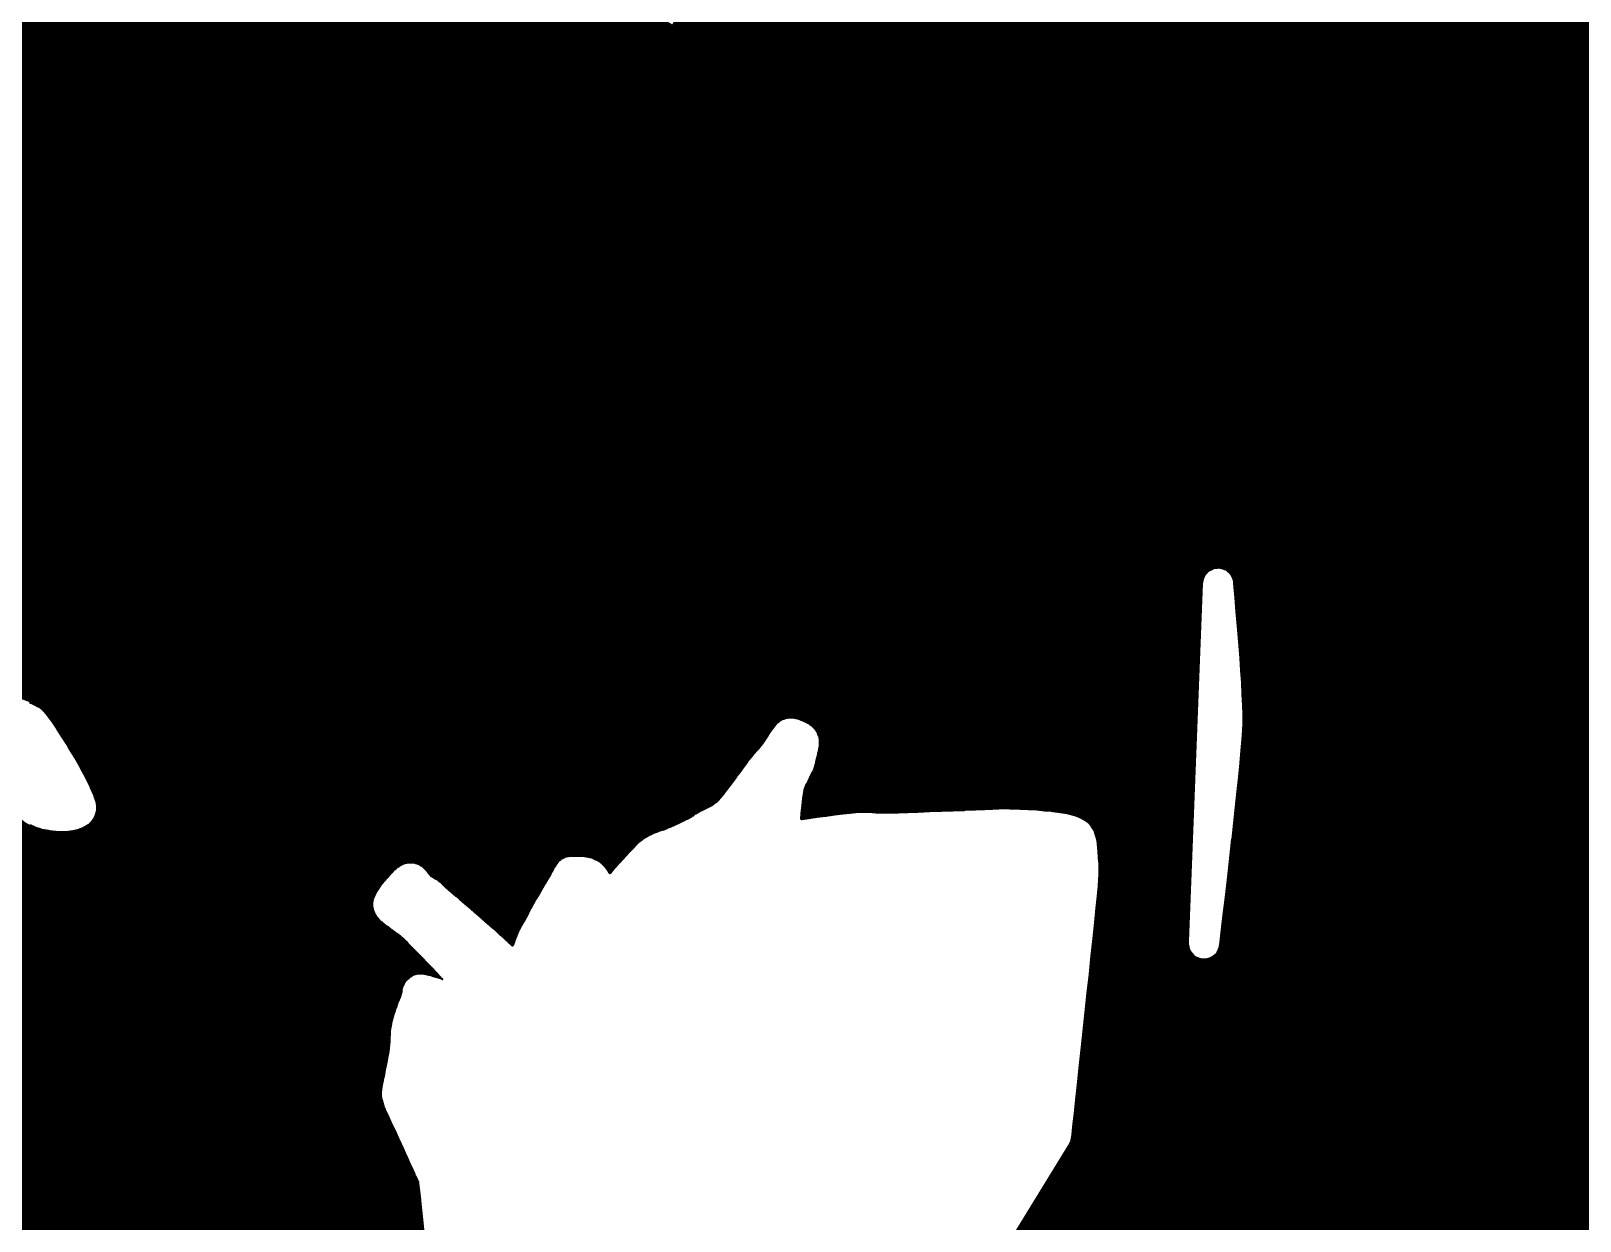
# Model space of a CAD drawing. Header units: metres. Extents: x 729569 to 733474, y 1423763 to 1426173.
# Drawn here: x 731712.4 to 731993.8, y 1424892.8 to 1425109 of the extents above; entities that cross this region are included whole.
import ezdxf

# ---------------------------------------------------------------- set-up
doc = ezdxf.new("R2010")
doc.units = ezdxf.units.M
for name, color, linetype in [('GREEN_AREA', 7, 'Continuous'), ('PARCEL_BORDER', 7, 'Continuous'), ('PARCEL_L', 7, 'Continuous'), ('PARCEL_S', 7, 'Continuous'), ('ROADS_LOCAL', 7, 'Continuous'), ('ROADS_MAIN', 7, 'Continuous')]:
    doc.layers.add(name, color=color, linetype=linetype)

msp = doc.modelspace()

# ---------------------------------------------------------------- hatches: boundary and pattern name
at = {"layer": 'GREEN_AREA', "true_color": 0x96c896}
h = msp.add_hatch(dxfattribs=at)
h.set_pattern_fill('SOLID')
h.paths.add_polyline_path([(731701.41, 1425176.21), (731706.44, 1425169.43), (731706.48, 1425169.26), (731706.58, 1425168.99), (731706.8, 1425168.53), (731708.35, 1425165.83), (731709.23, 1425164.24), (731710.03, 1425162.72), (731713.45, 1425156.09), (731714.15, 1425154.77), (731715.01, 1425153.3), (731715.62, 1425152.37), (731716.23, 1425151.53), (731717.06, 1425150.55), (731717.26, 1425150.29), (731718.08, 1425149.07), (731718.77, 1425147.95), (731719.11, 1425147.37), (731719.86, 1425145.95), (731723.32, 1425139.23), (731728.91, 1425128.27), (731728.98, 1425127.95), (731729.05, 1425127.67), (731729.15, 1425127.41), (731729.38, 1425126.99), (731729.5, 1425126.78), (731729.67, 1425126.55), (731729.74, 1425126.43), (731730.42, 1425125.07), (731730.67, 1425124.55), (731730.59, 1425124.35), (731730.53, 1425124.07), (731730.42, 1425123.43), (731730.41, 1425123.1), (731730.44, 1425122.77), (731730.59, 1425122.1), (731730.66, 1425121.86), (731730.75, 1425121.63), (731730.94, 1425121.2), (731731.14, 1425120.83), (731731.4, 1425120.41), (731731.54, 1425120.2), (731731.7, 1425120), (731732.16, 1425119.51), (731732.6, 1425119.16), (731732.87, 1425118.98), (731733.3, 1425118.76), (731733.54, 1425118.67), (731733.79, 1425118.59), (731734.12, 1425118.52), (731734.38, 1425118.49), (731734.69, 1425118.47), (731734.94, 1425118.49), (731735.18, 1425118.52), (731735.66, 1425118.62), (731736.25, 1425118.85), (731736.64, 1425119.04), (731737.3, 1425119.45), (731737.92, 1425119.89), (731738.91, 1425120.68), (731720.87, 1425089.91), (731649.15, 1425131.96), (731685.57, 1425194.07), (731633.22, 1425224.77), (731633.34, 1425224.77), (731692.96, 1425189.81), (731692.96, 1425189.52), (731692.99, 1425189.24), (731693.09, 1425188.79), (731693.17, 1425188.53), (731693.45, 1425187.87), (731694.02, 1425186.84), (731694.96, 1425185.33), (731696.05, 1425183.72), (731697.3, 1425181.92), (731698.65, 1425180.01), (731701.41, 1425176.21)])
h.paths.add_polyline_path([(731693.17, 1425188.25), (731693.07, 1425188.5), (731692.95, 1425188.95), (731692.89, 1425189.23), (731692.87, 1425189.51), (731692.86, 1425189.75), (731685.64, 1425193.99), (731671.04, 1425169.09), (731694.77, 1425155.18), (731704.53, 1425171.82), (731702.6, 1425174.42), (731699.95, 1425178.04), (731697.21, 1425181.86), (731695.97, 1425183.66), (731694.88, 1425185.28), (731694.01, 1425186.65), (731693.49, 1425187.58), (731693.17, 1425188.25)])
h = msp.add_hatch(dxfattribs=at)
h.set_pattern_fill('SOLID')
h.paths.add_polyline_path([(731850.34, 1425097.53), (731765.22, 1424952.36), (731754.27, 1424958.78), (731839.39, 1425103.95), (731850.34, 1425097.53)])
h = msp.add_hatch(dxfattribs=at)
h.set_pattern_fill('SOLID')
h.paths.add_polyline_path([(731993.78, 1425013.43), (731993.74, 1425013.38), (731922.03, 1425055.43), (731922.06, 1425055.48), (731993.78, 1425013.43)])
h = msp.add_hatch(dxfattribs=at)
h.set_pattern_fill('SOLID')
h.paths.add_polyline_path([(731881.86, 1424967.43), (731875.61, 1424967.2), (731870.19, 1424967.02), (731873.35, 1424972.42), (731881.86, 1424967.43)])
h = msp.add_hatch(dxfattribs=at)
h.set_pattern_fill('SOLID')
h.paths.add_polyline_path([(731783.35, 1424893.06), (731785.47, 1424870.88), (731785.43, 1424870.52), (731785.44, 1424870.22), (731785.47, 1424869.93), (731785.54, 1424869.64), (731785.65, 1424869.32), (731785.76, 1424867.78), (731785.87, 1424865.92), (731785.92, 1424864.19), (731785.91, 1424863.37), (731785.88, 1424862.59), (731785.71, 1424860.26), (731785.67, 1424859.42), (731785.66, 1424858.67), (731785.68, 1424857.68), (731785.74, 1424856.96), (731785.86, 1424855.84), (731785.9, 1424855.37), (731785.91, 1424854.91), (731785.9, 1424854.41), (731785.84, 1424853.84), (731785.71, 1424853.02), (731785.53, 1424852.05), (731784.79, 1424848.46), (731784.73, 1424848.11), (731713.77, 1424889.72), (731750.22, 1424951.88), (731779.65, 1424934.63), (731779.46, 1424933.84), (731778.85, 1424932.27), (731778.55, 1424931.44), (731778.24, 1424930.54), (731777.96, 1424929.59), (731777.73, 1424928.63), (731777.61, 1424927.96), (731777.51, 1424927.15), (731777.46, 1424926.34), (731777.43, 1424925.25), (731777.4, 1424924.74), (731777.34, 1424924.19), (731777.09, 1424922.71), (731776.24, 1424918.36), (731775.95, 1424916.78), (731775.89, 1424916.26), (731775.87, 1424915.92), (731775.89, 1424915.59), (731775.93, 1424915.21), (731776, 1424914.85), (731776.08, 1424914.49), (731776.37, 1424913.56), (731776.59, 1424912.98), (731779.43, 1424906.84), (731782.06, 1424901.04), (731782.59, 1424899.97), (731782.65, 1424899.81), (731782.94, 1424897.19), (731783.35, 1424893.06)])
h.paths.add_polyline_path([(731743.11, 1424939.56), (731713.91, 1424889.75), (731736.84, 1424876.31), (731766.05, 1424926.11), (731743.11, 1424939.56)])
h = msp.add_hatch(dxfattribs=at)
h.set_pattern_fill('SOLID')
h.paths.add_polyline_path([(731922.51, 1424943.6), (731922.51, 1424943.08), (731922.54, 1424942.79), (731922.6, 1424942.5), (731922.69, 1424942.21), (731922.81, 1424941.94), (731922.96, 1424941.68), (731923.13, 1424941.44), (731923.32, 1424941.21), (731923.53, 1424941), (731923.77, 1424940.82), (731924.02, 1424940.66), (731924.28, 1424940.52), (731924.56, 1424940.42), (731924.85, 1424940.34), (731925.14, 1424940.29), (731925.44, 1424940.27), (731925.73, 1424940.27), (731926.03, 1424940.31), (731926.32, 1424940.38), (731926.6, 1424940.47), (731926.87, 1424940.59), (731927.24, 1424940.82), (731945.07, 1424930.37), (731908.65, 1424868.26), (731885.78, 1424881.67), (731901.16, 1424906.7), (731901.28, 1424906.94), (731901.39, 1424907.18), (731901.48, 1424907.43), (731901.54, 1424907.69), (731901.58, 1424907.96), (731904.03, 1424930.64), (731905.45, 1424944.07), (731906.02, 1424949.57), (731906.36, 1424953.07), (731922.51, 1424943.6)])
h.paths.add_polyline_path([(731901.03, 1424906.31), (731885.92, 1424881.7), (731908.62, 1424868.4), (731923.22, 1424893.3), (731901.03, 1424906.31)])
at = {"layer": 'PARCEL_L', "true_color": 0xffffc8}
h = msp.add_hatch(dxfattribs=at)
h.set_pattern_fill('SOLID')
h.paths.add_polyline_path([(731892.99, 1425193.35), (731964.71, 1425151.29), (731916.04, 1425068.29), (731844.32, 1425110.34), (731892.99, 1425193.35)])
h = msp.add_hatch(dxfattribs=at)
h.set_pattern_fill('SOLID')
h.paths.add_polyline_path([(731757.32, 1425152.07), (731829.04, 1425110.02), (731792.59, 1425047.86), (731720.87, 1425089.91), (731738.91, 1425120.68), (731739.23, 1425120.93), (731739.76, 1425121.23), (731740.38, 1425121.61), (731743.25, 1425123.48), (731743.98, 1425123.98), (731744.47, 1425124.37), (731744.87, 1425124.78), (731745.09, 1425125.03), (731745.62, 1425125.76), (731746.72, 1425127.06), (731747.29, 1425127.76), (731747.94, 1425128.62), (731748.39, 1425129.31), (731748.54, 1425129.58), (731748.72, 1425129.97), (731748.85, 1425130.35), (731748.92, 1425130.65), (731748.96, 1425130.98), (731748.98, 1425131.35), (731748.96, 1425131.73), (731748.9, 1425132.17), (731748.84, 1425132.44), (731748.75, 1425132.71), (731748.56, 1425133.19), (731748.26, 1425133.73), (731747.38, 1425135.12), (731757.32, 1425152.07)])
h = msp.add_hatch(dxfattribs=at)
h.set_pattern_fill('SOLID')
h.paths.add_polyline_path([(731964.71, 1425151.29), (732035.23, 1425109.94), (732035.32, 1425109.41), (732035.46, 1425108.74), (732035.66, 1425107.94), (731987.76, 1425026.23), (731916.04, 1425068.29), (731964.71, 1425151.29)])
h = msp.add_hatch(dxfattribs=at)
h.set_pattern_fill('SOLID')
h.paths.add_polyline_path([(731649.15, 1425131.96), (731720.87, 1425089.91), (731672.2, 1425006.9), (731600.48, 1425048.96), (731649.15, 1425131.96)])
h = msp.add_hatch(dxfattribs=at)
h.set_pattern_fill('SOLID')
h.paths.add_polyline_path([(732071.25, 1425088.82), (732071.36, 1425088.38), (732071.46, 1425088.11), (732071.76, 1425087.41), (732071.95, 1425087.02), (732072.52, 1425086.11), (732073.08, 1425085.35), (732073.76, 1425084.54), (732073.85, 1425084.23), (732073.97, 1425083.95), (732074.12, 1425083.69), (732074.29, 1425083.44), (732074.49, 1425083.21), (732074.71, 1425083), (732075.12, 1425082.66), (732077.96, 1425078.66), (732078.53, 1425077.89), (732078.97, 1425077.33), (732079.67, 1425076.55), (732080.89, 1425075.36), (732081.1, 1425075.12), (732081.57, 1425074.54), (732081.74, 1425074.25), (732082.01, 1425073.54), (732082.3, 1425072.74), (732083.01, 1425070.63), (732084.21, 1425066.92), (732084.93, 1425064.61), (732085.69, 1425062.01), (732086.45, 1425059.34), (732087.49, 1425055.58), (732087.59, 1425055.19), (732087.64, 1425054.88), (732087.74, 1425054.46), (732087.92, 1425053.94), (732088.06, 1425053.62), (732088.25, 1425053.32), (732088.47, 1425053.01), (732093.12, 1425046.62), (732093.89, 1425045.56), (732094.74, 1425044.32), (732059.47, 1424984.18), (731987.76, 1425026.23), (732035.66, 1425107.94), (732035.98, 1425106.87), (732036.97, 1425103.8), (732037.32, 1425102.59), (732037.14, 1425102.15), (732036.95, 1425101.48), (732036.9, 1425101.22), (732036.87, 1425100.49), (732036.87, 1425100.19), (732036.91, 1425099.9), (732036.97, 1425099.6), (732037.25, 1425098.83), (732037.85, 1425097.57), (732039.38, 1425094.69), (732043.86, 1425086.51), (732043.85, 1425086.34), (732043.87, 1425086.04), (732043.92, 1425085.75), (732043.99, 1425085.46), (732044.09, 1425085.18), (732044.23, 1425084.91), (732044.38, 1425084.66), (732044.56, 1425084.42), (732044.77, 1425084.2), (732044.99, 1425084.01), (732045.23, 1425083.83), (732045.49, 1425083.69), (732045.76, 1425083.56), (732046.04, 1425083.47), (732046.33, 1425083.4), (732046.63, 1425083.37), (732046.93, 1425083.36), (732047.22, 1425083.38), (732047.52, 1425083.43), (732047.8, 1425083.51), (732048.08, 1425083.62), (732048.35, 1425083.75), (732048.6, 1425083.92), (732048.83, 1425084.1), (732049.05, 1425084.31), (732049.24, 1425084.53), (732049.41, 1425084.78), (732049.55, 1425085.04), (732049.67, 1425085.31), (732049.8, 1425085.69), (732049.97, 1425086.36), (732052.18, 1425092.65), (732053.4, 1425096.21), (732053.53, 1425096.63), (732053.63, 1425097.06), (732053.71, 1425097.72), (732053.75, 1425098.45), (732053.86, 1425099.02), (732071.25, 1425088.82)])
h = msp.add_hatch(dxfattribs=at)
h.set_pattern_fill('SOLID')
h.paths.add_polyline_path([(731885.61, 1424993.32), (731813.89, 1425035.37), (731850.34, 1425097.53), (731922.06, 1425055.48), (731885.61, 1424993.32)])
h = msp.add_hatch(dxfattribs=at)
h.set_pattern_fill('SOLID')
h.paths.add_polyline_path([(731720.87, 1425089.91), (731792.59, 1425047.86), (731743.92, 1424964.85), (731718.8, 1424979.58), (731718.17, 1424980.6), (731717.16, 1424982.18), (731716.27, 1424983.52), (731715.49, 1424984.61), (731715.09, 1424985.1), (731714.88, 1424985.33), (731714.64, 1424985.55), (731714.07, 1424986), (731713.73, 1424986.23), (731713.08, 1424986.61), (731712.83, 1424986.75), (731712.17, 1424987.05), (731711.19, 1424987.43), (731710.52, 1424987.63), (731709.98, 1424987.77), (731709.61, 1424987.83), (731708.98, 1424987.9), (731708.72, 1424987.91), (731708.14, 1424987.87), (731707.83, 1424987.83), (731707.54, 1424987.76), (731707.2, 1424987.65), (731706.78, 1424987.49), (731706.43, 1424987.31), (731706.04, 1424987.06), (731672.2, 1425006.9), (731720.87, 1425089.91)])
h = msp.add_hatch(dxfattribs=at)
h.set_pattern_fill('SOLID')
h.paths.add_polyline_path([(731873.35, 1424972.42), (731922.03, 1425055.43), (731993.74, 1425013.38), (731945.07, 1424930.37), (731927.24, 1424940.82), (731927.37, 1424940.92), (731927.59, 1424941.11), (731927.8, 1424941.33), (731927.98, 1424941.57), (731928.13, 1424941.82), (731928.26, 1424942.09), (731928.37, 1424942.37), (731928.44, 1424942.65), (731928.49, 1424942.95), (731930.36, 1424959.2), (731931.01, 1424965.05), (731931.63, 1424970.78), (731932.15, 1424975.96), (731932.36, 1424978.26), (731932.52, 1424980.22), (731932.64, 1424981.87), (731932.69, 1424983.17), (731932.69, 1424984.81), (731932.65, 1424986.55), (731932.56, 1424988.49), (731932.31, 1424992.74), (731932.15, 1424995), (731931.8, 1424999.43), (731931.04, 1425008.69), (731931, 1425008.98), (731930.94, 1425009.27), (731930.85, 1425009.54), (731930.73, 1425009.81), (731930.58, 1425010.07), (731930.41, 1425010.31), (731930.22, 1425010.53), (731930.01, 1425010.73), (731929.78, 1425010.91), (731929.54, 1425011.07), (731929.27, 1425011.2), (731929, 1425011.31), (731928.72, 1425011.39), (731928.43, 1425011.44), (731928.14, 1425011.47), (731927.85, 1425011.46), (731927.55, 1425011.43), (731927.27, 1425011.37), (731926.99, 1425011.28), (731926.72, 1425011.16), (731926.46, 1425011.02), (731926.22, 1425010.85), (731926, 1425010.66), (731925.8, 1425010.45), (731925.61, 1425010.22), (731925.45, 1425009.98), (731925.32, 1425009.72), (731925.21, 1425009.45), (731925.13, 1425009.16), (731925.07, 1425008.88), (731925.05, 1425008.58), (731922.51, 1424943.6), (731906.36, 1424953.07), (731906.52, 1424954.84), (731906.57, 1424955.59), (731906.57, 1424956.89), (731906.52, 1424957.95), (731906.45, 1424958.94), (731906.18, 1424961.84), (731906.15, 1424962.09), (731906.1, 1424962.33), (731905.78, 1424963.28), (731905.69, 1424963.53), (731905.57, 1424963.77), (731905.42, 1424964), (731905.05, 1424964.55), (731904.89, 1424964.77), (731904.71, 1424964.97), (731904.51, 1424965.15), (731904.3, 1424965.31), (731903.41, 1424965.92), (731903.2, 1424966.04), (731902.97, 1424966.13), (731902.32, 1424966.38), (731902.02, 1424966.48), (731900.89, 1424966.78), (731900.62, 1424966.84), (731899.39, 1424967.05), (731898.07, 1424967.25), (731897.79, 1424967.28), (731896.54, 1424967.35), (731895.03, 1424967.53), (731893.5, 1424967.61), (731890.21, 1424967.72), (731888.34, 1424967.74), (731885.66, 1424967.6), (731881.86, 1424967.43), (731873.35, 1424972.42)])
h = msp.add_hatch(dxfattribs=at)
h.set_pattern_fill('SOLID')
h.paths.add_polyline_path([(731813.89, 1425035.37), (731885.61, 1424993.32), (731870.19, 1424967.02), (731867.02, 1424966.94), (731866.44, 1424966.96), (731864.74, 1424967.09), (731864, 1424967.12), (731862.94, 1424967.1), (731862.22, 1424967.04), (731859.87, 1424966.77), (731856.77, 1424966.38), (731852.33, 1424965.79), (731852.57, 1424968.26), (731852.73, 1424969.55), (731852.87, 1424970.55), (731852.98, 1424971.09), (731853.14, 1424971.58), (731853.38, 1424972.16), (731853.66, 1424972.76), (731854.56, 1424974.52), (731854.82, 1424975.14), (731854.93, 1424975.49), (731855.08, 1424976.08), (731855.2, 1424976.69), (731855.46, 1424977.7), (731855.65, 1424978.55), (731855.72, 1424979.02), (731855.75, 1424979.37), (731855.76, 1424979.92), (731855.72, 1424980.33), (731855.68, 1424980.58), (731855.61, 1424980.83), (731855.47, 1424981.22), (731855.28, 1424981.59), (731855.06, 1424981.95), (731854.75, 1424982.33), (731854.54, 1424982.54), (731854.32, 1424982.74), (731853.87, 1424983.07), (731853.3, 1424983.39), (731852.63, 1424983.7), (731852.02, 1424983.94), (731851.37, 1424984.13), (731850.72, 1424984.22), (731850.4, 1424984.24), (731850.08, 1424984.22), (731849.43, 1424984.1), (731849.13, 1424984.02), (731848.85, 1424983.91), (731848.58, 1424983.77), (731848.32, 1424983.61), (731847.82, 1424983.2), (731847.62, 1424983), (731847.44, 1424982.79), (731846.97, 1424982.18), (731846.54, 1424981.56), (731845.2, 1424979.53), (731844.96, 1424979.19), (731844.68, 1424978.85), (731843.71, 1424977.78), (731843.19, 1424977.16), (731842.45, 1424976.18), (731841.26, 1424974.53), (731838.69, 1424971.11), (731838.1, 1424970.35), (731837.55, 1424969.68), (731837.08, 1424969.16), (731836.79, 1424968.88), (731836.38, 1424968.58), (731835.86, 1424968.26), (731835.27, 1424967.95), (731834.16, 1424967.42), (731833.69, 1424967.18), (731833.37, 1424966.98), (731833.07, 1424966.78), (731832.56, 1424966.38), (731832.29, 1424966.23), (731830.11, 1424965.17), (731827.8, 1424964.11), (731827.29, 1424963.9), (731826.27, 1424963.57), (731825.63, 1424963.35), (731824.84, 1424963.01), (731824.56, 1424962.86), (731823.97, 1424962.51), (731823.69, 1424962.33), (731822.96, 1424961.77), (731822.28, 1424961.16), (731821.62, 1424960.52), (731820.98, 1424959.84), (731819.13, 1424957.82), (731818.49, 1424957.1), (731817.52, 1424955.95), (731817.2, 1424956.53), (731817.05, 1424956.75), (731816.72, 1424957.17), (731816.5, 1424957.43), (731816.25, 1424957.66), (731815.81, 1424958.02), (731815.57, 1424958.2), (731815.33, 1424958.34), (731814.54, 1424958.69), (731814.25, 1424958.8), (731813.95, 1424958.87), (731813.29, 1424959), (731812.97, 1424959.04), (731812.27, 1424959.1), (731811.45, 1424959.13), (731810.28, 1424959.11), (731809.97, 1424959.07), (731809.66, 1424959), (731809.25, 1424958.87), (731808.99, 1424958.76), (731808.75, 1424958.62), (731808.52, 1424958.46), (731808.31, 1424958.28), (731808.11, 1424958.09), (731807.83, 1424957.73), (731807.65, 1424957.46), (731806.52, 1424955.44), (731804.15, 1424951.43), (731803.04, 1424949.49), (731801.36, 1424946.41), (731800.89, 1424945.52), (731800.49, 1424944.63), (731800.2, 1424943.88), (731799.86, 1424942.81), (731798.67, 1424943.93), (731797.04, 1424945.4), (731793.05, 1424948.88), (731788.78, 1424952.56), (731787.13, 1424954.05), (731786.66, 1424954.43), (731786.14, 1424954.81), (731785.07, 1424955.49), (731784.55, 1424956.2), (731784.3, 1424956.51), (731784.06, 1424956.77), (731783.8, 1424957.01), (731783.53, 1424957.22), (731783.1, 1424957.49), (731782.88, 1424957.6), (731782.49, 1424957.74), (731782.23, 1424957.82), (731781.96, 1424957.87), (731781.48, 1424957.92), (731780.92, 1424957.89), (731780.61, 1424957.85), (731780.3, 1424957.77), (731779.76, 1424957.57), (731779.17, 1424957.25), (731778.94, 1424957.1), (731778.38, 1424956.63), (731778.19, 1424956.44), (731777.06, 1424955.25), (731776.48, 1424954.57), (731775.87, 1424953.81), (731775.3, 1424953.01), (731774.88, 1424952.32), (731774.71, 1424951.98), (731774.47, 1424951.42), (731774.36, 1424950.99), (731774.31, 1424950.69), (731774.29, 1424950.32), (731774.31, 1424949.89), (731774.43, 1424949.27), (731774.53, 1424948.97), (731774.67, 1424948.67), (731774.94, 1424948.18), (731775.15, 1424947.9), (731775.52, 1424947.49), (731776.03, 1424947.05), (731776.49, 1424946.71), (731777.23, 1424946.1), (731779.02, 1424944.79), (731779.84, 1424944.09), (731780.72, 1424943.28), (731765.22, 1424952.36), (731813.89, 1425035.37)])
h = msp.add_hatch(dxfattribs=at)
h.set_pattern_fill('SOLID')
h.paths.add_polyline_path([(731957.33, 1424951.27), (731993.78, 1425013.43), (732065.49, 1424971.38), (732022.35, 1424913.14), (731957.33, 1424951.27)])
h = msp.add_hatch(dxfattribs=at)
h.set_pattern_fill('SOLID')
h.paths.add_polyline_path([(731631.7, 1424937.84), (731668.15, 1425000), (731703.98, 1424978.99), (731704.55, 1424977.51), (731705.19, 1424975.88), (731705.94, 1424974.09), (731706.69, 1424972.38), (731707.5, 1424970.67), (731708.33, 1424969.07), (731709.16, 1424967.64), (731709.86, 1424966.63), (731710.06, 1424966.38), (731710.46, 1424965.92), (731710.72, 1424965.65), (731711.23, 1424965.22), (731711.68, 1424964.93), (731712.4, 1424964.55), (731713.24, 1424964.2), (731714.06, 1424963.94), (731714.36, 1424963.86), (731715.46, 1424963.62), (731715.75, 1424963.58), (731716.88, 1424963.45), (731717.17, 1424963.43), (731718.27, 1424963.41), (731718.58, 1424963.43), (731719.61, 1424963.52), (731720, 1424963.58), (731721.14, 1424963.85), (731721.95, 1424964.18), (731722.23, 1424964.31), (731722.49, 1424964.48), (731723.06, 1424964.89), (731723.29, 1424965.11), (731723.6, 1424965.45), (731723.81, 1424965.73), (731723.96, 1424965.97), (731724.12, 1424966.31), (731724.22, 1424966.58), (731724.3, 1424966.86), (731724.33, 1424967.06), (731739.87, 1424957.95), (731703.42, 1424895.79), (731631.7, 1424937.84)])
h = msp.add_hatch(dxfattribs=at)
h.set_pattern_fill('SOLID')
h.paths.add_polyline_path([(731957.33, 1424951.27), (732022.35, 1424913.14), (731964.73, 1424835.38), (731908.65, 1424868.26), (731957.33, 1424951.27)])
at = {"layer": 'PARCEL_S', "true_color": 0xffc8c8}
h = msp.add_hatch(dxfattribs=at)
h.set_pattern_fill('SOLID')
h.paths.add_polyline_path([(731766.05, 1424926.11), (731751.44, 1424901.21), (731728.51, 1424914.66), (731743.11, 1424939.56), (731766.05, 1424926.11)])
h = msp.add_hatch(dxfattribs=at)
h.set_pattern_fill('SOLID')
h.paths.add_polyline_path([(731751.44, 1424901.21), (731736.84, 1424876.31), (731713.91, 1424889.75), (731728.51, 1424914.66), (731751.44, 1424901.21)])
h = msp.add_hatch(dxfattribs=at)
h.set_pattern_fill('SOLID')
h.paths.add_polyline_path([(731923.22, 1424893.3), (731908.62, 1424868.4), (731885.92, 1424881.7), (731901.03, 1424906.31), (731923.22, 1424893.3)])
at = {"layer": 'ROADS_LOCAL', "true_color": 0xff00ff}
h = msp.add_hatch(dxfattribs=at)
h.set_pattern_fill('SOLID')
h.paths.add_polyline_path([(732065.49, 1424971.38), (731839.39, 1425103.95), (731840.03, 1425105.05), (731840.22, 1425105.18), (731840.72, 1425105.59), (731841.17, 1425106.05), (731841.58, 1425106.56), (731841.93, 1425107.1), (731842.23, 1425107.67), (731842.47, 1425108.27), (731842.65, 1425108.9), (731842.77, 1425109.53), (731842.8, 1425109.76), (731843.44, 1425110.85), (732070.28, 1424977.84), (732065.49, 1424971.38)])
h = msp.add_hatch(dxfattribs=at)
h.set_pattern_fill('SOLID')
h.paths.add_polyline_path([(731724.33, 1424967.06), (731724.39, 1424967.63), (731724.39, 1424967.89), (731724.37, 1424968.15), (731724.26, 1424968.85), (731723.93, 1424969.92), (731723.83, 1424970.2), (731723.26, 1424971.53), (731722.41, 1424973.26), (731721.4, 1424975.15), (731720.34, 1424977.01), (731718.8, 1424979.58), (731743.92, 1424964.85), (731743.28, 1424963.76), (731743.09, 1424963.63), (731742.59, 1424963.21), (731742.14, 1424962.75), (731741.73, 1424962.25), (731741.38, 1424961.7), (731741.08, 1424961.13), (731740.84, 1424960.53), (731740.65, 1424959.91), (731740.53, 1424959.27), (731740.51, 1424959.04), (731739.87, 1424957.95), (731724.33, 1424967.06)])
h = msp.add_hatch(dxfattribs=at)
h.set_pattern_fill('SOLID')
h.paths.add_polyline_path([(731780.72, 1424943.28), (731781.8, 1424942.22), (731783.5, 1424940.5), (731787.1, 1424936.7), (731785.75, 1424937.13), (731784.83, 1424937.4), (731784.15, 1424937.57), (731783.85, 1424937.62), (731783.3, 1424937.68), (731782.9, 1424937.67), (731782.64, 1424937.65), (731782.39, 1424937.6), (731782.14, 1424937.53), (731781.82, 1424937.41), (731781.55, 1424937.28), (731781.29, 1424937.12), (731780.99, 1424936.9), (731780.72, 1424936.66), (731780.48, 1424936.39), (731780.22, 1424936.03), (731780.09, 1424935.82), (731779.99, 1424935.6), (731779.78, 1424935.11), (731779.65, 1424934.63), (731750.22, 1424951.88), (731750.86, 1424952.97), (731751.05, 1424953.1), (731751.55, 1424953.52), (731752, 1424953.98), (731752.41, 1424954.49), (731752.76, 1424955.03), (731753.06, 1424955.6), (731753.31, 1424956.2), (731753.49, 1424956.82), (731753.61, 1424957.46), (731753.63, 1424957.69), (731754.27, 1424958.78), (731780.72, 1424943.28)])
at = {"layer": 'ROADS_MAIN', "true_color": 0xff0000}
h = msp.add_hatch(dxfattribs=at)
h.set_pattern_fill('SOLID')
h.paths.add_polyline_path([(731473.01, 1424502.83), (731473.03, 1424503.06), (731473.15, 1424503.69), (731473.33, 1424504.31), (731473.58, 1424504.92), (731473.88, 1424505.49), (731474.23, 1424506.03), (731474.64, 1424506.54), (731475.09, 1424507), (731475.59, 1424507.41), (731475.78, 1424507.54), (731562.18, 1424654.9), (731562.2, 1424655.13), (731562.32, 1424655.76), (731562.5, 1424656.39), (731562.74, 1424656.99), (731563.04, 1424657.56), (731563.4, 1424658.1), (731563.8, 1424658.61), (731564.26, 1424659.07), (731564.75, 1424659.49), (731564.94, 1424659.61), (731651.35, 1424806.97), (731651.37, 1424807.2), (731651.49, 1424807.84), (731651.67, 1424808.46), (731651.91, 1424809.06), (731652.21, 1424809.63), (731652.56, 1424810.17), (731652.97, 1424810.68), (731653.42, 1424811.14), (731653.92, 1424811.56), (731654.11, 1424811.69), (731740.51, 1424959.04), (731740.53, 1424959.27), (731740.65, 1424959.91), (731740.84, 1424960.53), (731741.08, 1424961.13), (731741.38, 1424961.7), (731741.73, 1424962.25), (731742.14, 1424962.75), (731742.59, 1424963.21), (731743.09, 1424963.63), (731743.28, 1424963.76), (731829.68, 1425111.12), (731829.7, 1425111.34), (731829.82, 1425111.98), (731830, 1425112.6), (731830.24, 1425113.2), (731830.54, 1425113.78), (731830.9, 1425114.32), (731831.3, 1425114.82), (731831.76, 1425115.29), (731832.25, 1425115.7), (731832.44, 1425115.83), (731918.85, 1425263.19), (731918.87, 1425263.42), (731918.99, 1425264.05), (731919.17, 1425264.67), (731919.41, 1425265.27), (731919.71, 1425265.85), (731920.07, 1425266.39), (731920.47, 1425266.9), (731920.92, 1425267.36), (731921.42, 1425267.77), (731921.61, 1425267.9), (731951.44, 1425318.77), (731961.25, 1425311.78), (731931.96, 1425261.83), (731931.94, 1425261.6), (731931.82, 1425260.97), (731931.64, 1425260.35), (731931.4, 1425259.75), (731931.1, 1425259.17), (731930.74, 1425258.63), (731930.34, 1425258.13), (731929.88, 1425257.66), (731929.39, 1425257.25), (731929.2, 1425257.12), (731842.8, 1425109.76), (731842.77, 1425109.53), (731842.65, 1425108.9), (731842.47, 1425108.27), (731842.23, 1425107.67), (731841.93, 1425107.1), (731841.58, 1425106.56), (731841.17, 1425106.05), (731840.72, 1425105.59), (731840.22, 1425105.18), (731840.03, 1425105.05), (731753.63, 1424957.69), (731753.61, 1424957.46), (731753.49, 1424956.82), (731753.31, 1424956.2), (731753.06, 1424955.6), (731752.76, 1424955.03), (731752.41, 1424954.49), (731752, 1424953.98), (731751.55, 1424953.52), (731751.05, 1424953.1), (731750.86, 1424952.97), (731664.46, 1424805.62), (731664.44, 1424805.39), (731664.32, 1424804.75), (731664.14, 1424804.13), (731663.9, 1424803.53), (731663.6, 1424802.96), (731663.24, 1424802.41), (731662.84, 1424801.91), (731662.38, 1424801.45), (731661.89, 1424801.03), (731661.7, 1424800.9), (731575.29, 1424653.54), (731575.27, 1424653.32), (731575.15, 1424652.68), (731574.97, 1424652.06), (731574.73, 1424651.46), (731574.43, 1424650.88), (731574.08, 1424650.34), (731573.67, 1424649.84), (731573.22, 1424649.38), (731572.72, 1424648.96), (731572.53, 1424648.83), (731486.13, 1424501.47), (731486.11, 1424501.25), (731485.99, 1424500.61), (731485.81, 1424499.99), (731485.56, 1424499.39), (731485.26, 1424498.81), (731484.91, 1424498.27), (731484.5, 1424497.77), (731484.05, 1424497.3), (731483.55, 1424496.89), (731483.36, 1424496.76), (731453.4, 1424445.65), (731453.29, 1424446.02), (731453.21, 1424446.4), (731452.94, 1424448.37), (731452.79, 1424449.29), (731452.66, 1424449.95), (731452.44, 1424450.77), (731452.14, 1424451.6), (731451.85, 1424452.31), (731451.47, 1424453.06), (731451.27, 1424453.41), (731451.03, 1424453.75), (731450.86, 1424453.97), (731450.67, 1424454.17), (731450.25, 1424454.57), (731449.99, 1424454.75), (731449.64, 1424454.96), (731449.34, 1424455.1), (731448.98, 1424455.23), (731448.63, 1424455.3), (731448.35, 1424455.34), (731447.94, 1424455.36), (731447.66, 1424455.34), (731447.38, 1424455.3), (731446.94, 1424455.19), (731446.7, 1424455.11), (731446.2, 1424454.88), (731445.68, 1424454.56), (731444.76, 1424454.64), (731473.01, 1424502.83)])

# ---------------------------------------------------------------- linework, layer by layer
at = {"layer": 'PARCEL_BORDER', "lineweight": 50, "true_color": 0x323232}
for points in [[(731892.99, 1425193.35), (731964.71, 1425151.29), (731916.04, 1425068.29), (731844.32, 1425110.34), (731892.99, 1425193.35)], [(731964.71, 1425151.29), (732035.23, 1425109.94), (732035.29, 1425109.54), (732035.32, 1425109.41), (732035.46, 1425108.74), (732035.5, 1425108.56), (732035.66, 1425107.94), (731987.76, 1425026.23), (731916.04, 1425068.29), (731964.71, 1425151.29)], [(731649.15, 1425131.96), (731720.87, 1425089.91), (731672.2, 1425006.9), (731600.48, 1425048.96), (731649.15, 1425131.96)], [(731885.61, 1424993.32), (731813.89, 1425035.37), (731850.34, 1425097.53), (731922.06, 1425055.48), (731885.61, 1424993.32)], [(731873.35, 1424972.42), (731922.03, 1425055.43), (731993.74, 1425013.38), (731945.07, 1424930.37), (731927.24, 1424940.82), (731927.37, 1424940.92), (731927.59, 1424941.11), (731927.8, 1424941.33), (731927.98, 1424941.57), (731928.13, 1424941.82), (731928.26, 1424942.09), (731928.37, 1424942.37), (731928.44, 1424942.65), (731928.49, 1424942.95), (731928.5, 1424943.08), (731928.54, 1424943.4), (731928.61, 1424944.02), (731928.73, 1424945.09), (731928.92, 1424946.78), (731929.16, 1424948.81), (731929.43, 1424951.11), (731929.72, 1424953.65), (731930.03, 1424956.36), (731930.03, 1424956.36), (731930.36, 1424959.2), (731930.36, 1424959.2), (731930.68, 1424962.11), (731930.69, 1424962.12), (731931.01, 1424965.05), (731931.01, 1424965.05), (731931.33, 1424967.95), (731931.33, 1424967.96), (731931.63, 1424970.77), (731931.63, 1424970.78), (731931.9, 1424973.46), (731931.9, 1424973.47), (731932.15, 1424975.96), (731932.15, 1424975.98), (731932.36, 1424978.23), (731932.36, 1424978.26), (731932.52, 1424980.22), (731932.53, 1424980.26), (731932.64, 1424981.87), (731932.64, 1424981.95), (731932.69, 1424983.17), (731932.69, 1424983.29), (731932.69, 1424984.73), (731932.69, 1424984.81), (731932.65, 1424986.5), (731932.65, 1424986.55), (731932.56, 1424988.45), (731932.56, 1424988.49), (731932.45, 1424990.55), (731932.45, 1424990.58), (731932.31, 1424992.74), (731932.31, 1424992.76), (731932.15, 1424994.99), (731932.15, 1424995), (731931.98, 1424997.23), (731931.98, 1424997.24), (731931.8, 1424999.43), (731931.8, 1424999.43), (731931.63, 1425001.52), (731931.63, 1425001.53), (731931.47, 1425003.47), (731931.32, 1425005.21), (731931.19, 1425006.69), (731931.1, 1425007.86), (731931.04, 1425008.69), (731931, 1425008.98), (731930.94, 1425009.27), (731930.85, 1425009.54), (731930.73, 1425009.81), (731930.58, 1425010.07), (731930.41, 1425010.31), (731930.22, 1425010.53), (731930.01, 1425010.73), (731929.78, 1425010.91), (731929.54, 1425011.07), (731929.27, 1425011.2), (731929, 1425011.31), (731928.72, 1425011.39), (731928.43, 1425011.44), (731928.14, 1425011.47), (731927.85, 1425011.46), (731927.55, 1425011.43), (731927.27, 1425011.37), (731926.99, 1425011.28), (731926.72, 1425011.16), (731926.46, 1425011.02), (731926.22, 1425010.85), (731926, 1425010.66), (731925.8, 1425010.45), (731925.61, 1425010.22), (731925.45, 1425009.98), (731925.32, 1425009.72), (731925.21, 1425009.45), (731925.13, 1425009.16), (731925.07, 1425008.88), (731925.05, 1425008.58), (731922.51, 1424943.6), (731906.36, 1424953.07), (731906.41, 1424953.57), (731906.41, 1424953.59), (731906.52, 1424954.84), (731906.52, 1424954.92), (731906.57, 1424955.59), (731906.57, 1424955.79), (731906.57, 1424956.78), (731906.57, 1424956.89), (731906.53, 1424957.87), (731906.52, 1424957.95), (731906.46, 1424958.88), (731906.45, 1424958.94), (731906.38, 1424959.81), (731906.37, 1424959.85), (731906.29, 1424960.64), (731906.23, 1424961.3), (731906.18, 1424961.84), (731906.15, 1424962.09), (731906.1, 1424962.33), (731906.03, 1424962.56), (731905.78, 1424963.28), (731905.69, 1424963.53), (731905.57, 1424963.77), (731905.42, 1424964), (731905.05, 1424964.55), (731904.89, 1424964.77), (731904.71, 1424964.97), (731904.51, 1424965.15), (731904.3, 1424965.31), (731903.62, 1424965.79), (731903.41, 1424965.92), (731903.2, 1424966.04), (731902.97, 1424966.13), (731902.32, 1424966.38), (731902.02, 1424966.48), (731900.89, 1424966.78), (731900.62, 1424966.84), (731899.45, 1424967.04), (731899.39, 1424967.05), (731898.07, 1424967.25), (731897.79, 1424967.28), (731896.54, 1424967.35), (731895.25, 1424967.51), (731895.03, 1424967.53), (731893.55, 1424967.6), (731893.5, 1424967.61), (731892.06, 1424967.66), (731890.21, 1424967.72), (731890.12, 1424967.73), (731888.34, 1424967.74), (731888.14, 1424967.73), (731887.08, 1424967.67), (731885.66, 1424967.6), (731883.95, 1424967.52), (731882.01, 1424967.44), (731881.86, 1424967.43), (731873.35, 1424972.42)], [(731813.89, 1425035.37), (731885.61, 1424993.32), (731870.19, 1424967.02), (731869.92, 1424967.01), (731868.53, 1424966.97), (731867.53, 1424966.95), (731867.02, 1424966.94), (731866.44, 1424966.96), (731865.9, 1424966.99), (731865.35, 1424967.04), (731865.32, 1424967.04), (731864.74, 1424967.09), (731864.63, 1424967.09), (731864, 1424967.12), (731863.85, 1424967.12), (731863.14, 1424967.11), (731862.94, 1424967.1), (731862.31, 1424967.05), (731862.22, 1424967.04), (731861.22, 1424966.93), (731861.18, 1424966.93), (731859.89, 1424966.78), (731859.87, 1424966.77), (731858.38, 1424966.59), (731858.37, 1424966.59), (731856.78, 1424966.38), (731856.77, 1424966.38), (731855.16, 1424966.17), (731855.15, 1424966.17), (731853.62, 1424965.97), (731853.61, 1424965.97), (731852.33, 1424965.79), (731852.43, 1424966.84), (731852.57, 1424968.26), (731852.73, 1424969.55), (731852.87, 1424970.55), (731852.98, 1424971.09), (731853.14, 1424971.58), (731853.38, 1424972.16), (731853.66, 1424972.76), (731853.96, 1424973.35), (731854.24, 1424973.9), (731854.25, 1424973.91), (731854.48, 1424974.36), (731854.56, 1424974.52), (731854.69, 1424974.82), (731854.82, 1424975.14), (731854.93, 1424975.49), (731854.97, 1424975.65), (731855.05, 1424975.96), (731855.08, 1424976.08), (731855.14, 1424976.38), (731855.14, 1424976.4), (731855.2, 1424976.69), (731855.29, 1424977.03), (731855.44, 1424977.6), (731855.46, 1424977.7), (731855.61, 1424978.33), (731855.65, 1424978.55), (731855.72, 1424979.02), (731855.75, 1424979.37), (731855.77, 1424979.67), (731855.76, 1424979.92), (731855.74, 1424980.17), (731855.72, 1424980.33), (731855.68, 1424980.58), (731855.61, 1424980.83), (731855.59, 1424980.89), (731855.47, 1424981.22), (731855.44, 1424981.29), (731855.28, 1424981.59), (731855.2, 1424981.73), (731855.06, 1424981.95), (731854.89, 1424982.16), (731854.75, 1424982.33), (731854.54, 1424982.54), (731854.32, 1424982.74), (731854.07, 1424982.93), (731853.87, 1424983.07), (731853.66, 1424983.2), (731853.3, 1424983.39), (731853.07, 1424983.51), (731852.69, 1424983.67), (731852.63, 1424983.7), (731852.25, 1424983.86), (731852.02, 1424983.94), (731851.66, 1424984.06), (731851.37, 1424984.13), (731851.07, 1424984.18), (731850.72, 1424984.22), (731850.4, 1424984.24), (731850.08, 1424984.22), (731849.77, 1424984.17), (731849.43, 1424984.1), (731849.13, 1424984.02), (731848.85, 1424983.91), (731848.58, 1424983.77), (731848.32, 1424983.61), (731848.08, 1424983.42), (731847.82, 1424983.2), (731847.62, 1424983), (731847.44, 1424982.79), (731847.07, 1424982.32), (731846.97, 1424982.18), (731846.54, 1424981.56), (731846.5, 1424981.5), (731846.03, 1424980.8), (731846.03, 1424980.78), (731845.58, 1424980.09), (731845.2, 1424979.53), (731844.96, 1424979.19), (731844.68, 1424978.85), (731844.39, 1424978.53), (731844.08, 1424978.19), (731844.05, 1424978.16), (731843.71, 1424977.78), (731843.64, 1424977.7), (731843.26, 1424977.24), (731843.19, 1424977.16), (731842.84, 1424976.72), (731842.8, 1424976.66), (731842.45, 1424976.18), (731842.43, 1424976.15), (731842.05, 1424975.63), (731841.66, 1424975.09), (731841.26, 1424974.53), (731840.81, 1424973.94), (731840.39, 1424973.38), (731840.37, 1424973.36), (731839.86, 1424972.67), (731839.29, 1424971.9), (731838.69, 1424971.11), (731838.1, 1424970.35), (731837.55, 1424969.68), (731837.08, 1424969.16), (731836.79, 1424968.88), (731836.38, 1424968.58), (731835.86, 1424968.26), (731835.27, 1424967.95), (731834.67, 1424967.66), (731834.16, 1424967.42), (731834.03, 1424967.36), (731833.69, 1424967.18), (731833.37, 1424966.98), (731833.07, 1424966.78), (731832.93, 1424966.67), (731832.7, 1424966.49), (731832.56, 1424966.38), (731832.48, 1424966.33), (731832.29, 1424966.23), (731831.74, 1424965.95), (731830.97, 1424965.58), (731830.11, 1424965.17), (731829.23, 1424964.76), (731828.41, 1424964.39), (731827.8, 1424964.11), (731827.29, 1424963.9), (731826.8, 1424963.74), (731826.27, 1424963.57), (731826.17, 1424963.54), (731825.63, 1424963.35), (731825.4, 1424963.26), (731824.84, 1424963.01), (731824.56, 1424962.86), (731823.97, 1424962.51), (731823.69, 1424962.33), (731823.15, 1424961.92), (731822.96, 1424961.77), (731822.39, 1424961.27), (731822.28, 1424961.16), (731821.69, 1424960.59), (731821.62, 1424960.52), (731821.02, 1424959.89), (731820.98, 1424959.84), (731820.37, 1424959.18), (731820.36, 1424959.17), (731819.75, 1424958.5), (731819.15, 1424957.84), (731819.13, 1424957.82), (731818.54, 1424957.16), (731818.49, 1424957.1), (731817.92, 1424956.43), (731817.89, 1424956.39), (731817.52, 1424955.95), (731817.33, 1424956.31), (731817.2, 1424956.53), (731817.05, 1424956.75), (731816.72, 1424957.17), (731816.5, 1424957.43), (731816.25, 1424957.66), (731815.81, 1424958.02), (731815.57, 1424958.2), (731815.33, 1424958.34), (731815.07, 1424958.47), (731814.54, 1424958.69), (731814.25, 1424958.8), (731813.95, 1424958.87), (731813.29, 1424959), (731812.97, 1424959.04), (731812.27, 1424959.1), (731812.08, 1424959.12), (731811.45, 1424959.13), (731811.33, 1424959.13), (731810.85, 1424959.12), (731810.8, 1424959.12), (731810.67, 1424959.12), (731810.59, 1424959.12), (731810.28, 1424959.11), (731809.97, 1424959.07), (731809.66, 1424959), (731809.51, 1424958.96), (731809.25, 1424958.87), (731808.99, 1424958.76), (731808.75, 1424958.62), (731808.52, 1424958.46), (731808.31, 1424958.28), (731808.11, 1424958.09), (731807.94, 1424957.87), (731807.83, 1424957.73), (731807.65, 1424957.46), (731807.47, 1424957.15), (731807.43, 1424957.09), (731807.2, 1424956.67), (731807.19, 1424956.66), (731806.94, 1424956.21), (731806.69, 1424955.77), (731806.67, 1424955.71), (731806.66, 1424955.72), (731806.52, 1424955.44), (731806.23, 1424954.94), (731805.81, 1424954.23), (731805.29, 1424953.36), (731804.73, 1424952.41), (731804.73, 1424952.41), (731804.15, 1424951.43), (731804.14, 1424951.41), (731803.59, 1424950.45), (731803.57, 1424950.42), (731803.07, 1424949.53), (731803.04, 1424949.49), (731802.63, 1424948.72), (731802.62, 1424948.71), (731802.18, 1424947.89), (731801.76, 1424947.14), (731801.76, 1424947.13), (731801.36, 1424946.41), (731801.32, 1424946.34), (731800.96, 1424945.64), (731800.89, 1424945.52), (731800.56, 1424944.81), (731800.49, 1424944.63), (731800.2, 1424943.88), (731800.12, 1424943.68), (731799.87, 1424942.86), (731799.86, 1424942.81), (731799.63, 1424943.03), (731799.19, 1424943.45), (731799.18, 1424943.46), (731798.7, 1424943.91), (731798.67, 1424943.93), (731798.13, 1424944.43), (731798.1, 1424944.45), (731797.62, 1424944.89), (731797.61, 1424944.9), (731797.05, 1424945.39), (731797.04, 1424945.4), (731796.43, 1424945.94), (731796.42, 1424945.94), (731795.77, 1424946.52), (731795.76, 1424946.52), (731795.09, 1424947.11), (731795.08, 1424947.11), (731794.4, 1424947.71), (731793.72, 1424948.31), (731793.06, 1424948.88), (731793.05, 1424948.88), (731792.32, 1424949.51), (731792.32, 1424949.52), (731791.59, 1424950.14), (731791.59, 1424950.14), (731790.9, 1424950.74), (731790.25, 1424951.3), (731789.66, 1424951.8), (731789.17, 1424952.23), (731788.78, 1424952.56), (731788.35, 1424952.94), (731787.94, 1424953.31), (731787.94, 1424953.32), (731787.55, 1424953.67), (731787.51, 1424953.71), (731787.13, 1424954.05), (731787.04, 1424954.12), (731786.66, 1424954.43), (731786.51, 1424954.55), (731786.14, 1424954.81), (731785.98, 1424954.91), (731785.65, 1424955.12), (731785.6, 1424955.15), (731785.32, 1424955.32), (731785.14, 1424955.43), (731785.07, 1424955.49), (731785.04, 1424955.53), (731784.85, 1424955.79), (731784.85, 1424955.79), (731784.55, 1424956.2), (731784.3, 1424956.51), (731784.06, 1424956.77), (731783.8, 1424957.01), (731783.53, 1424957.22), (731783.32, 1424957.35), (731783.1, 1424957.49), (731782.88, 1424957.6), (731782.64, 1424957.69), (731782.49, 1424957.74), (731782.23, 1424957.82), (731781.96, 1424957.87), (731781.89, 1424957.88), (731781.56, 1424957.91), (731781.48, 1424957.92), (731781.07, 1424957.91), (731780.92, 1424957.89), (731780.61, 1424957.85), (731780.3, 1424957.77), (731780.08, 1424957.7), (731779.76, 1424957.57), (731779.45, 1424957.41), (731779.17, 1424957.25), (731778.94, 1424957.1), (731778.73, 1424956.93), (731778.38, 1424956.63), (731778.19, 1424956.44), (731777.84, 1424956.08), (731777.83, 1424956.06), (731777.47, 1424955.69), (731777.45, 1424955.67), (731777.06, 1424955.25), (731776.99, 1424955.16), (731776.48, 1424954.57), (731776.41, 1424954.48), (731775.87, 1424953.81), (731775.78, 1424953.69), (731775.3, 1424953.01), (731775.17, 1424952.81), (731774.88, 1424952.32), (731774.71, 1424951.98), (731774.57, 1424951.68), (731774.47, 1424951.42), (731774.4, 1424951.15), (731774.36, 1424950.99), (731774.31, 1424950.69), (731774.29, 1424950.39), (731774.29, 1424950.32), (731774.31, 1424949.89), (731774.32, 1424949.82), (731774.4, 1424949.41), (731774.43, 1424949.27), (731774.53, 1424948.97), (731774.67, 1424948.67), (731774.76, 1424948.48), (731774.94, 1424948.18), (731775.15, 1424947.9), (731775.35, 1424947.67), (731775.52, 1424947.49), (731775.71, 1424947.32), (731776.03, 1424947.05), (731776.17, 1424946.94), (731776.49, 1424946.71), (731776.8, 1424946.46), (731777.12, 1424946.19), (731777.23, 1424946.1), (731777.64, 1424945.8), (731777.68, 1424945.77), (731778.13, 1424945.45), (731778.58, 1424945.12), (731779.02, 1424944.79), (731779.45, 1424944.44), (731779.84, 1424944.09), (731780.28, 1424943.69), (731780.72, 1424943.28), (731765.22, 1424952.36), (731813.89, 1425035.37)], [(731957.33, 1424951.27), (731993.78, 1425013.43), (732065.49, 1424971.38), (732022.35, 1424913.14), (731957.33, 1424951.27)], [(731957.33, 1424951.27), (732022.35, 1424913.14), (731964.73, 1424835.38), (731908.65, 1424868.26), (731957.33, 1424951.27)], [(731766.05, 1424926.11), (731751.44, 1424901.21), (731728.51, 1424914.66), (731743.11, 1424939.56), (731766.05, 1424926.11)], [(731751.44, 1424901.21), (731736.84, 1424876.31), (731713.91, 1424889.75), (731728.51, 1424914.66), (731751.44, 1424901.21)], [(731923.22, 1424893.3), (731908.62, 1424868.4), (731885.92, 1424881.7), (731901.03, 1424906.31), (731923.22, 1424893.3)]]:
    msp.add_lwpolyline(points, close=True, dxfattribs=at)
at = {"layer": 'PARCEL_BORDER', "lineweight": 50, "true_color": 0x326432}
for points in [[(731738.91, 1425120.68), (731720.87, 1425089.91), (731649.15, 1425131.96)], [(731713.77, 1424889.72), (731750.22, 1424951.88), (731779.65, 1424934.63), (731779.61, 1424934.49), (731779.59, 1424934.37), (731779.52, 1424934.05), (731779.46, 1424933.84), (731779.35, 1424933.56), (731779.13, 1424933.01), (731779.13, 1424932.99), (731778.86, 1424932.31), (731778.85, 1424932.27), (731778.57, 1424931.5), (731778.55, 1424931.44), (731778.27, 1424930.64), (731778.24, 1424930.54), (731778, 1424929.74), (731777.96, 1424929.59), (731777.77, 1424928.84), (731777.73, 1424928.63), (731777.61, 1424927.96), (731777.58, 1424927.77), (731777.51, 1424927.15), (731777.5, 1424927), (731777.47, 1424926.43), (731777.46, 1424926.34), (731777.44, 1424925.78), (731777.43, 1424925.25), (731777.4, 1424924.74), (731777.34, 1424924.19), (731777.24, 1424923.59), (731777.09, 1424922.71), (731776.89, 1424921.67), (731776.67, 1424920.55), (731776.45, 1424919.43), (731776.45, 1424919.42), (731776.24, 1424918.38), (731776.24, 1424918.36), (731776.07, 1424917.48), (731776.07, 1424917.43), (731775.95, 1424916.78), (731775.93, 1424916.6), (731775.89, 1424916.26), (731775.87, 1424915.92), (731775.89, 1424915.59), (731775.93, 1424915.21), (731776, 1424914.85), (731776.08, 1424914.49), (731776.14, 1424914.3), (731776.23, 1424914), (731776.24, 1424913.97), (731776.3, 1424913.8), (731776.34, 1424913.66), (731776.37, 1424913.56), (731776.42, 1424913.41), (731776.46, 1424913.3), (731776.52, 1424913.13), (731776.59, 1424912.98), (731776.69, 1424912.76), (731776.7, 1424912.73), (731776.93, 1424912.24), (731776.93, 1424912.24), (731777.26, 1424911.54), (731777.65, 1424910.69), (731778.1, 1424909.73), (731778.56, 1424908.74), (731779.01, 1424907.76), (731779.43, 1424906.84), (731779.84, 1424905.96), (731780.25, 1424905.06), (731780.65, 1424904.18), (731781.02, 1424903.34), (731781.37, 1424902.58), (731781.66, 1424901.92), (731781.9, 1424901.39), (731782.06, 1424901.04), (731782.09, 1424900.97), (731782.27, 1424900.58), (731782.32, 1424900.49), (731782.48, 1424900.18), (731782.59, 1424899.97), (731782.64, 1424899.84), (731782.65, 1424899.81), (731782.67, 1424899.64), (731782.78, 1424898.68), (731782.94, 1424897.19), (731783.13, 1424895.28), (731783.35, 1424893.06), (731783.59, 1424890.59)], [(731885.78, 1424881.67), (731901.16, 1424906.7), (731901.28, 1424906.94), (731901.39, 1424907.18), (731901.48, 1424907.43), (731901.54, 1424907.69), (731901.58, 1424907.96), (731901.6, 1424908.1), (731901.63, 1424908.45), (731901.71, 1424909.16), (731901.84, 1424910.39), (731902.06, 1424912.37), (731902.32, 1424914.76), (731902.61, 1424917.5), (731902.94, 1424920.53), (731903.29, 1424923.77), (731903.65, 1424927.16), (731904.03, 1424930.64), (731904.4, 1424934.13), (731904.77, 1424937.58), (731905.12, 1424940.91), (731905.45, 1424944.06), (731905.45, 1424944.07), (731905.75, 1424946.97), (731905.75, 1424946.98), (731906.02, 1424949.57), (731906.02, 1424949.58), (731906.24, 1424951.79), (731906.24, 1424951.8), (731906.36, 1424953.07), (731922.51, 1424943.6), (731922.51, 1424943.38), (731922.51, 1424943.38), (731922.51, 1424943.08), (731922.54, 1424942.79), (731922.6, 1424942.5), (731922.69, 1424942.21), (731922.81, 1424941.94), (731922.96, 1424941.68), (731923.13, 1424941.44), (731923.32, 1424941.21), (731923.53, 1424941), (731923.77, 1424940.82), (731924.02, 1424940.66), (731924.28, 1424940.52), (731924.56, 1424940.42), (731924.85, 1424940.34), (731925.14, 1424940.29), (731925.44, 1424940.27), (731925.73, 1424940.27), (731926.03, 1424940.31), (731926.32, 1424940.38), (731926.6, 1424940.47), (731926.87, 1424940.59), (731927.13, 1424940.74), (731927.24, 1424940.82), (731945.07, 1424930.37), (731908.65, 1424868.26)]]:
    msp.add_lwpolyline(points, dxfattribs=at)
at = {"layer": 'PARCEL_BORDER', "lineweight": 50, "true_color": 0x323232}
for points in [[(731829.04, 1425110.02), (731792.59, 1425047.86), (731720.87, 1425089.91), (731738.91, 1425120.68)], [(732059.47, 1424984.18), (731987.76, 1425026.23), (732035.66, 1425107.94)], [(731672.2, 1425006.9), (731720.87, 1425089.91), (731720.87, 1425089.91), (731792.59, 1425047.86), (731743.92, 1424964.85), (731718.8, 1424979.58), (731718.19, 1424980.56), (731718.17, 1424980.6), (731717.19, 1424982.13), (731717.16, 1424982.18), (731716.32, 1424983.45), (731716.27, 1424983.52), (731715.62, 1424984.44), (731715.49, 1424984.61), (731715.09, 1424985.1), (731714.88, 1424985.33), (731714.64, 1424985.55), (731714.07, 1424986), (731713.73, 1424986.23), (731713.08, 1424986.61), (731712.83, 1424986.75), (731712.17, 1424987.05)], [(731712.17, 1424964.66), (731712.4, 1424964.55), (731712.96, 1424964.31), (731713.24, 1424964.2), (731714.06, 1424963.94), (731714.36, 1424963.86), (731715.46, 1424963.62), (731715.75, 1424963.58), (731716.88, 1424963.45), (731717.17, 1424963.43), (731718.27, 1424963.41), (731718.58, 1424963.43), (731719.61, 1424963.52), (731720, 1424963.58), (731720.88, 1424963.78), (731721.14, 1424963.85), (731721.38, 1424963.94), (731721.95, 1424964.18), (731722.23, 1424964.31), (731722.49, 1424964.48), (731722.82, 1424964.7), (731723.06, 1424964.89), (731723.29, 1424965.11), (731723.45, 1424965.28), (731723.6, 1424965.45), (731723.74, 1424965.64), (731723.81, 1424965.73), (731723.96, 1424965.97), (731724.08, 1424966.23), (731724.12, 1424966.31), (731724.22, 1424966.58), (731724.3, 1424966.86), (731724.33, 1424967.06), (731739.87, 1424957.95), (731703.42, 1424895.79)]]:
    msp.add_lwpolyline(points, dxfattribs=at)
at = {"layer": 'PARCEL_BORDER', "lineweight": 50, "true_color": 0x326432}
for points in [[(731850.34, 1425097.53), (731813.89, 1425035.37), (731765.22, 1424952.36), (731754.27, 1424958.78), (731839.39, 1425103.95), (731850.34, 1425097.53)], [(731993.78, 1425013.43), (731993.74, 1425013.38), (731922.03, 1425055.43), (731922.06, 1425055.48), (731993.78, 1425013.43)], [(731879.92, 1424967.36), (731877.76, 1424967.28), (731875.61, 1424967.2), (731873.54, 1424967.13), (731871.61, 1424967.07), (731870.19, 1424967.02), (731873.35, 1424972.42), (731881.86, 1424967.43), (731879.92, 1424967.36)]]:
    msp.add_lwpolyline(points, close=True, dxfattribs=at)
at = {"layer": 'ROADS_LOCAL', "lineweight": 40, "true_color": 0xff00ff}
for points in [[(732065.49, 1424971.38), (731839.39, 1425103.95), (731840.03, 1425105.05), (731840.22, 1425105.18), (731840.72, 1425105.59), (731841.17, 1425106.05), (731841.58, 1425106.56), (731841.93, 1425107.1), (731842.23, 1425107.67), (731842.47, 1425108.27), (731842.65, 1425108.9), (731842.77, 1425109.53), (731842.8, 1425109.76), (731843.44, 1425110.85), (732070.28, 1424977.84), (732065.49, 1424971.38)], [(731724.33, 1424967.06), (731724.35, 1424967.15), (731724.37, 1424967.37), (731724.39, 1424967.63), (731724.39, 1424967.89), (731724.37, 1424968.15), (731724.3, 1424968.61), (731724.26, 1424968.85), (731724.19, 1424969.09), (731723.93, 1424969.92), (731723.83, 1424970.2), (731723.26, 1424971.53), (731723.19, 1424971.68), (731722.41, 1424973.26), (731722.37, 1424973.35), (731721.43, 1424975.09), (731721.4, 1424975.15), (731720.37, 1424976.96), (731720.34, 1424977.01), (731719.27, 1424978.81), (731719.25, 1424978.85), (731718.8, 1424979.58), (731743.92, 1424964.85), (731743.28, 1424963.76), (731743.09, 1424963.63), (731742.59, 1424963.21), (731742.14, 1424962.75), (731741.73, 1424962.25), (731741.38, 1424961.7), (731741.08, 1424961.13), (731740.84, 1424960.53), (731740.65, 1424959.91), (731740.53, 1424959.27), (731740.51, 1424959.04), (731739.87, 1424957.95), (731724.33, 1424967.06)], [(731780.75, 1424943.24), (731781.26, 1424942.75), (731781.8, 1424942.22), (731782.37, 1424941.65), (731782.96, 1424941.05), (731783.5, 1424940.5), (731784.24, 1424939.73), (731785.12, 1424938.8), (731786.09, 1424937.77), (731787.08, 1424936.72), (731787.1, 1424936.7), (731786.79, 1424936.8), (731786.76, 1424936.81), (731785.75, 1424937.13), (731785.68, 1424937.15), (731784.83, 1424937.4), (731784.67, 1424937.44), (731784.15, 1424937.57), (731783.85, 1424937.62), (731783.57, 1424937.66), (731783.3, 1424937.68), (731783.03, 1424937.68), (731782.9, 1424937.67), (731782.64, 1424937.65), (731782.39, 1424937.6), (731782.14, 1424937.53), (731782.1, 1424937.52), (731781.82, 1424937.41), (731781.55, 1424937.28), (731781.49, 1424937.25), (731781.29, 1424937.12), (731781.09, 1424936.98), (731780.99, 1424936.9), (731780.72, 1424936.66), (731780.48, 1424936.39), (731780.36, 1424936.23), (731780.22, 1424936.03), (731780.09, 1424935.82), (731779.99, 1424935.6), (731779.87, 1424935.34), (731779.78, 1424935.11), (731779.71, 1424934.87), (731779.65, 1424934.63), (731750.22, 1424951.88), (731750.86, 1424952.97), (731751.05, 1424953.1), (731751.55, 1424953.52), (731752, 1424953.98), (731752.41, 1424954.49), (731752.76, 1424955.03), (731753.06, 1424955.6), (731753.31, 1424956.2), (731753.49, 1424956.82), (731753.61, 1424957.46), (731753.63, 1424957.69), (731754.27, 1424958.78), (731780.72, 1424943.28), (731780.75, 1424943.24)]]:
    msp.add_lwpolyline(points, close=True, dxfattribs=at)
at = {"layer": 'ROADS_MAIN', "lineweight": 50, "true_color": 0xff0000}
for points in [[(731654.11, 1424811.69), (731740.51, 1424959.04), (731740.53, 1424959.27), (731740.65, 1424959.91), (731740.84, 1424960.53), (731741.08, 1424961.13), (731741.38, 1424961.7), (731741.73, 1424962.25), (731742.14, 1424962.75), (731742.59, 1424963.21), (731743.09, 1424963.63), (731743.28, 1424963.76), (731829.68, 1425111.12)], [(731842.77, 1425109.53), (731842.65, 1425108.9), (731842.47, 1425108.27), (731842.23, 1425107.67), (731841.93, 1425107.1), (731841.58, 1425106.56), (731841.17, 1425106.05), (731840.72, 1425105.59), (731840.22, 1425105.18), (731840.03, 1425105.05), (731753.63, 1424957.69), (731753.61, 1424957.46), (731753.49, 1424956.82), (731753.31, 1424956.2), (731753.06, 1424955.6), (731752.76, 1424955.03), (731752.41, 1424954.49), (731752, 1424953.98), (731751.55, 1424953.52), (731751.05, 1424953.1), (731750.86, 1424952.97), (731664.46, 1424805.62)]]:
    msp.add_lwpolyline(points, dxfattribs=at)

doc.saveas('drawing.dxf')
